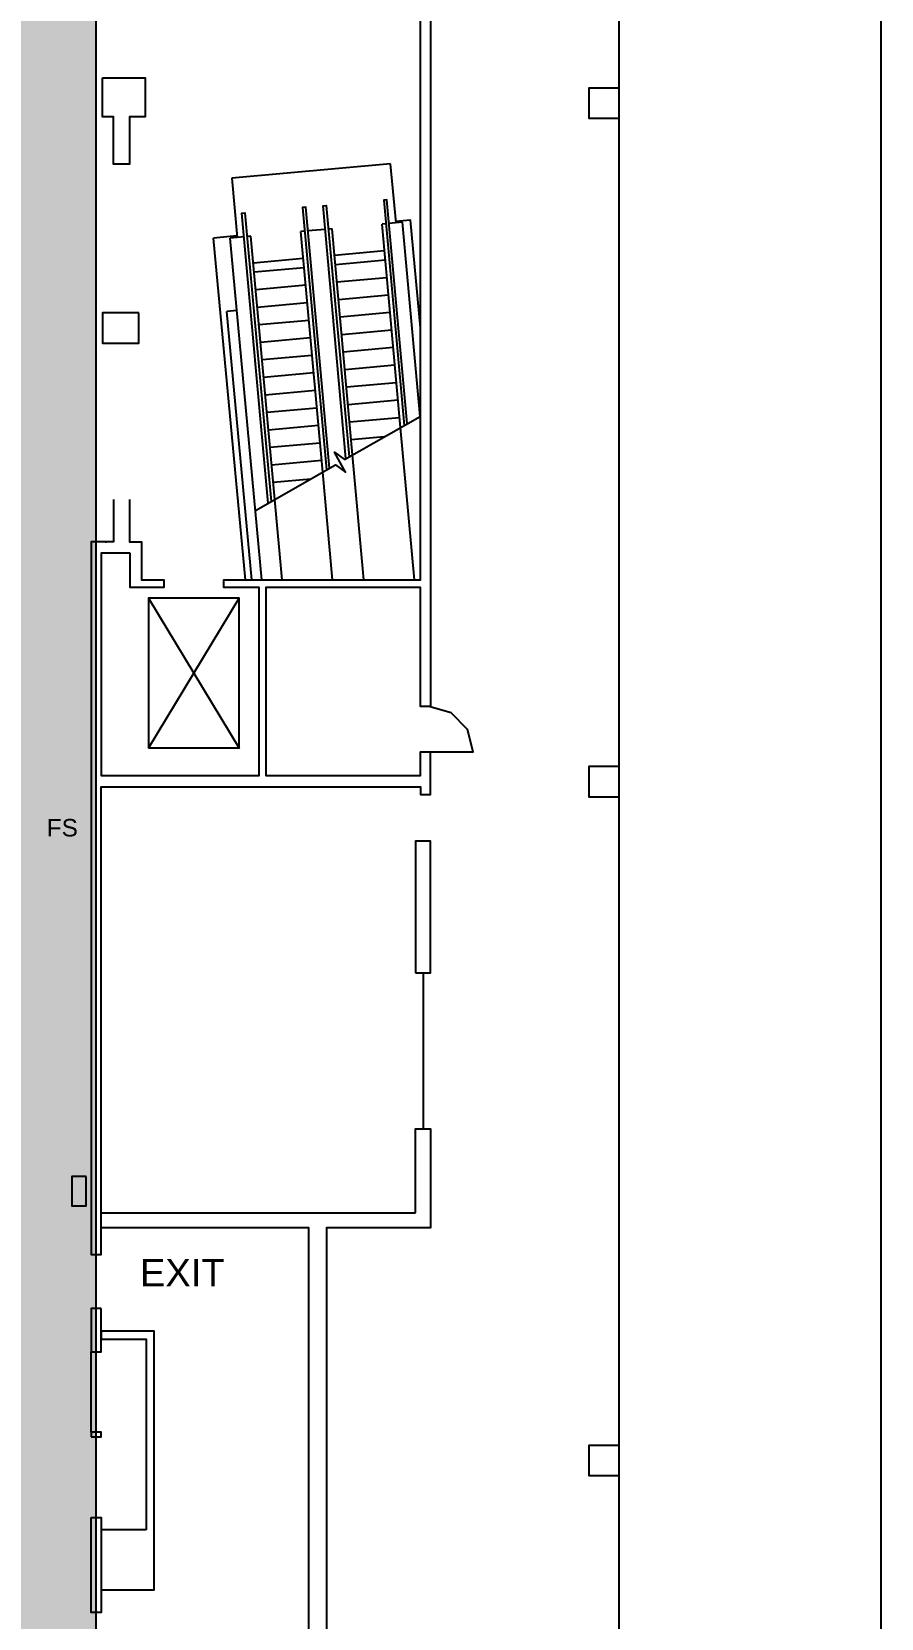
# Model space of a CAD drawing. Header units: feet. Extents: x 280 to 544, y 563 to 815.
# Drawn here: x 487.5 to 543.9, y 616.5 to 721.7 of the extents above; entities that cross this region are included whole.
import ezdxf
from ezdxf.enums import TextEntityAlignment as Align

# ---------------------------------------------------------------- set-up
doc = ezdxf.new("R2010")
doc.units = ezdxf.units.FT
doc.header["$MEASUREMENT"] = 0
for name, color, linetype in [('Background', 7, 'Continuous'), ('Border', 7, 'Continuous'), ('Building', 7, 'Continuous')]:
    doc.layers.add(name, color=color, linetype=linetype)
doc.styles.add('Arial', font='Arial.ttf')

msp = doc.modelspace()

# ---------------------------------------------------------------- hatches: boundary and pattern name
at = {"layer": 'Background', "lineweight": 0, "true_color": 0xe6e6e6, "transparency": 33554687}
h = msp.add_hatch(color=254, dxfattribs=at)
h.dxf.hatch_style = 1
h.paths.add_polyline_path([(491.79, 760.88), (310.54, 760.88), (310.54, 592.71), (491.79, 592.71)])

# ---------------------------------------------------------------- linework, layer by layer
at = {"layer": 'Background', "color": 254, "lineweight": 0, "true_color": 0xe6e6e6, "transparency": 33554687}
msp.add_lwpolyline([(491.79, 760.88), (310.54, 760.88), (310.54, 592.71), (491.79, 592.71)], close=True, dxfattribs=at)
at = {"layer": 'Background', "color": 254, "lineweight": 25, "true_color": 0xe6e6e6}
msp.add_lwpolyline([(491.79, 760.88), (310.54, 760.88), (310.54, 592.71), (491.79, 592.71)], close=True, dxfattribs=at)
at = {"layer": 'Border', "color": 18, "lineweight": 25, "true_color": 0x000000}
msp.add_lwpolyline([(279.85, 562.76), (543.85, 562.76), (543.85, 814.76), (279.85, 814.76)], close=True, dxfattribs=at)
at = {"layer": 'Building', "color": 18, "lineweight": 25, "true_color": 0x000000}
for points in [[(494.04, 687.13), (492.12, 687.13), (492.12, 672.39), (502.59, 672.39), (502.59, 684.85), (500.25, 684.85), (500.25, 685.35), (513.29, 685.35), (513.29, 722.63), (491.46, 722.63), (491.46, 744.46), (492.12, 744.46), (492.12, 755.38), (491.46, 755.38), (491.46, 756.8), (504.62, 756.8), (504.62, 755.38)], [(505.79, 590.6), (515.96, 590.6), (515.96, 609.97), (526.46, 609.97), (526.46, 715.96), (526.46, 717.96), (524.46, 717.96), (524.46, 715.96), (526.46, 715.96), (526.46, 736.96)], [(513.96, 727.07), (513.96, 676.96), (513.96, 676.96), (513.29, 676.96), (513.29, 684.85), (513.29, 684.85), (503.03, 684.85), (503.03, 672.39), (503.03, 672.39), (513.29, 672.39), (513.29, 672.39), (513.29, 673.96), (513.29, 673.96), (516.79, 673.96), (516.41, 675.43), (515.33, 676.54), (513.84, 676.96), (513.79, 676.96)], [(511.3, 712.94), (500.77, 711.98)], [(511.67, 709.02), (511.3, 712.94)], [(500.77, 711.98), (501.13, 708.06)], [(507.25, 692.75), (505.68, 710.06), (505.47, 710.04), (507.05, 692.64)], [(508.35, 693.39), (506.83, 710.16), (507.04, 710.18), (508.55, 693.5)], [(512.41, 695.71), (511.06, 710.55), (510.86, 710.53), (512.21, 695.59)], [(503.19, 690.43), (501.45, 709.67), (501.65, 709.69), (503.39, 690.55)], [(508.25, 693.33), (513.26, 696.19), (512.09, 709.06)], [(512.09, 709.06), (511.2, 708.98)], [(513.29, 702.06), (512.62, 709.2), (511.66, 709.11)], [(511.66, 709.11), (511.66, 709.07)], [(501.12, 708.16), (499.57, 708.02)], [(501.69, 685.35), (499.57, 708.02)], [(501.59, 708.1), (500.66, 708.02)], [(502.77, 685.35), (500.66, 708.02)], [(501.12, 708.16), (501.12, 708.12)], [(502.04, 708.15), (501.8, 708.12)], [(503.63, 690.68), (502.04, 708.15)], [(505.61, 708.47), (505.36, 708.45)], [(506.81, 692.5), (505.36, 708.45)], [(506.97, 708.59), (505.82, 708.49)], [(507.43, 708.63), (507.18, 708.61)], [(508.79, 693.64), (507.43, 708.63)], [(511, 708.96), (510.75, 708.93)], [(511.97, 695.46), (510.75, 708.93)], [(510.91, 707.17), (507.59, 706.87)], [(502.21, 706.38), (505.52, 706.68)], [(502.26, 705.77), (505.58, 706.07)], [(510.97, 706.56), (507.65, 706.25)], [(502.37, 704.6), (505.69, 704.91)], [(511.07, 705.39), (507.75, 705.09)], [(511.18, 704.23), (507.86, 703.93)], [(501.11, 703.21), (500.44, 703.15)], [(502.1, 685.35), (500.44, 703.15)], [(502.47, 703.44), (505.79, 703.74)], [(511.28, 703.07), (507.96, 702.77)], [(502.58, 702.28), (505.9, 702.58)], [(511.39, 701.91), (508.07, 701.61)], [(502.68, 701.12), (506, 701.42)], [(511.49, 700.75), (508.17, 700.45)], [(502.79, 699.96), (506.11, 700.26)], [(511.6, 699.58), (508.28, 699.28)], [(502.89, 698.8), (506.21, 699.1)], [(503, 697.63), (506.32, 697.93)], [(511.7, 698.42), (508.38, 698.12)], [(503.1, 696.47), (506.42, 696.77)], [(511.81, 697.26), (508.49, 696.96)], [(503.21, 695.31), (506.53, 695.61)], [(511.91, 696.1), (508.59, 695.8)], [(512.89, 685.35), (511.97, 695.46)], [(503.31, 694.15), (506.63, 694.45)], [(510.88, 694.83), (508.7, 694.64)], [(502.34, 689.95), (507.65, 692.98), (508.32, 692.5), (507.58, 693.81), (508.25, 693.33)], [(503.42, 692.99), (506.74, 693.29)], [(509.54, 685.35), (508.79, 693.64)], [(507.46, 685.35), (506.81, 692.5)], [(503.52, 691.82), (506.02, 692.05)], [(492.92, 690.68), (492.92, 688.94), (492.92, 687.88), (491.46, 687.88), (491.46, 640.63), (492.12, 640.63), (492.12, 671.64), (513.29, 671.64), (513.29, 671.13), (513.96, 671.13), (513.96, 673.96)], [(494, 690.68), (494, 688.94), (494, 687.88), (494.79, 687.88), (494.79, 685.35), (496.27, 685.35), (496.27, 684.85), (494.04, 684.85), (494.04, 687.13)], [(504.11, 685.35), (503.63, 690.68)], [(492.37, 687.88), (492.46, 687.88)], [(495.26, 684.14), (495.26, 674.2)], [(501.26, 674.2), (501.26, 684.14)], [(513.46, 659.3), (513.46, 648.96)], [(491.46, 628.84), (491.46, 634.17)]]:
    msp.add_lwpolyline(points, dxfattribs=at)
for points in [[(492.21, 718.63), (495.04, 718.63), (495.04, 718.22), (495.04, 716.05), (494, 716.05), (494, 714.91), (494, 712.91), (492.92, 712.91), (492.92, 714.91), (492.92, 716.05), (492.21, 716.05)], [(494.62, 703.05), (492.21, 703.05), (492.21, 701.05), (494.62, 701.05)], [(495.26, 674.2), (501.26, 684.14), (495.26, 684.14), (501.26, 674.2)], [(526.46, 672.97), (524.46, 672.97), (524.46, 670.97), (526.46, 670.97)], [(512.96, 659.3), (513.96, 659.3), (513.96, 668.03), (512.96, 668.03)], [(512.96, 643.38), (512.96, 648.96), (513.96, 648.96), (513.96, 642.38), (507.05, 642.38), (507.05, 614.71), (505.88, 614.71), (505.88, 642.38), (492.12, 642.38), (492.12, 643.38), (506.88, 643.38)], [(491.12, 645.8), (490.16, 645.8), (490.16, 643.84), (491.12, 643.84)], [(492.12, 637.05), (491.46, 637.05), (491.46, 634.17), (492.12, 634.17)], [(495.09, 622.36), (492.12, 622.36), (492.12, 618.38), (495.63, 618.38), (495.63, 635.55), (492.12, 635.55), (492.12, 635.01), (495.09, 635.01)], [(491.46, 628.53), (492.12, 628.53), (492.12, 628.84), (491.46, 628.84)], [(526.46, 627.96), (524.46, 627.96), (524.46, 625.96), (526.46, 625.96)], [(491.46, 623.19), (492.12, 623.19), (492.12, 616.88), (491.46, 616.88)]]:
    msp.add_lwpolyline(points, close=True, dxfattribs=at)

# ---------------------------------------------------------------- texts
at = {"layer": 'Building', "color": 18, "true_color": 0x000000, "style": 'Arial'}
for s, height, p in [('FS', 1.16, (488.5, 669.5)), ('EXIT', 1.812, (494.68, 640.32))]:
    msp.add_text(s, height=height, dxfattribs=at).set_placement(p, align=Align.TOP_LEFT)

doc.saveas('drawing.dxf')
